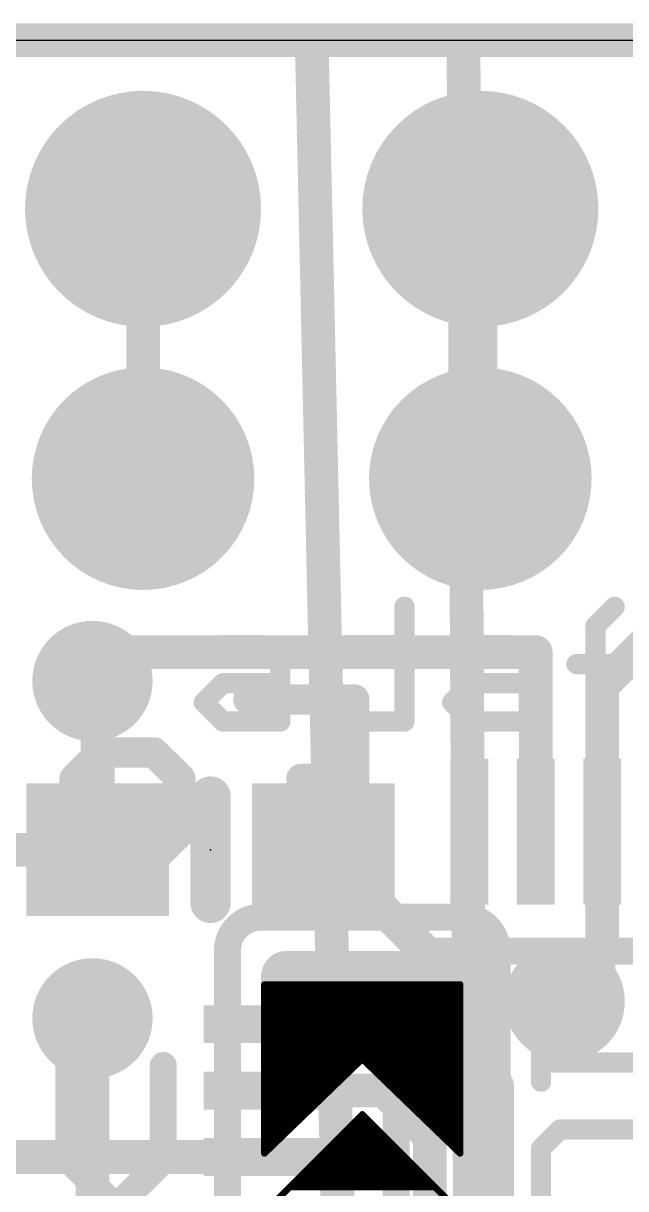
# Model space of a CAD drawing. Extents: x -11.9 to 58.8, y -5.3 to 30.8.
# Drawn here: x 15.61 to 20.14, y 14.21 to 22.99 of the extents above; entities that cross this region are included whole.
import ezdxf

# ---------------------------------------------------------------- set-up
doc = ezdxf.new("R2010")
doc.units = 0
for name, color, linetype in [('1', 12, 'CONTINUOUS'), ('16', 132, 'CONTINUOUS'), ('17', 110, 'CONTINUOUS'), ('18', 110, 'CONTINUOUS'), ('20', 53, 'CONTINUOUS'), ('21', 40, 'CONTINUOUS'), ('22', 6, 'CONTINUOUS'), ('23', 53, 'CONTINUOUS'), ('24', 53, 'CONTINUOUS'), ('47', 253, 'CONTINUOUS')]:
    doc.layers.add(name, color=color, linetype=linetype)

# ---------------------------------------------------------------- blocks, each defined once
blk = doc.blocks.new('RECT')
blk.add_solid([(-0.5, -0.5), (0.5, -0.5), (-0.5, 0.5), (0.5, 0.5)])
blk = doc.blocks.new('ROUNDP')
at = {"const_width": 0.5}
blk.add_lwpolyline([(0, -0.25, 1), (0, 0.25, 1), (0, -0.25)], format="xyb", dxfattribs=at)
blk = doc.blocks.new('RECT121920X243840R50')
at = {"const_width": 0.1905}
blk.add_lwpolyline([(0.2858, -0.5715), (0.2858, 0.5715, 0.4142), (0.1905, 0.6668), (-0.1905, 0.6668, 0.4142), (-0.2858, 0.5715), (-0.2858, -0.5715, 0.4142), (-0.1905, -0.6668), (0.1905, -0.6668, 0.4142)], format="xyb", close=True, dxfattribs=at)
blk.add_solid([(-0.2159, -0.5969), (0.2159, -0.5969), (-0.2159, 0.5969), (0.2159, 0.5969)])
blk = doc.blocks.new('ROUNDV')
at = {"const_width": 0.5}
blk.add_lwpolyline([(0, -0.25, 1), (0, 0.25, 1), (0, -0.25)], format="xyb", dxfattribs=at)

msp = doc.modelspace()

# ---------------------------------------------------------------- linework, layer by layer
at = {"layer": '1', "const_width": 0.254}
for points in [[(0, 22.86), (17.78, 22.86)], [(17.78, 22.86), (18.288, 0)], [(18.923, 22.86), (19.05, 0)], [(50.8, 22.86), (18.923, 22.86)], [(20.32, 18.3515), (19.967, 17.9985)], [(16.347, 18.252), (16.129, 18.034)], [(19.467, 18.252), (16.347, 18.252)], [(19.467, 16.9), (19.467, 18.252)], [(16.168, 17.995), (16.129, 18.034)], [(16.168, 17.995), (16.168, 16.764)], [(19.967, 17.9985), (19.967, 16.9)], [(19.967, 16.9), (19.967, 16.03)], [(15.174, 16.764), (16.168, 16.764)], [(18.796, 15.836), (17.868, 16.764)], [(19.967, 16.03), (19.939, 16.002)], [(19.939, 16.002), (19.939, 15.875)], [(19.939, 15.875), (19.685, 15.621)], [(18.796, 15.367), (18.796, 15.836)], [(19.177, 14.986), (18.796, 15.367)], [(19.177, 14.986), (19.177, 12.573)], [(17.517, 14.95), (18.324, 14.95)], [(18.324, 14.95), (18.669, 14.605)], [(18.669, 14.605), (18.669, 12.446)], [(17.517, 14.45), (15.102, 14.45)]]:
    msp.add_lwpolyline(points, dxfattribs=at)
at = {"layer": '1', "const_width": 0.127}
for points in [[(17.8435, 22.8614, 1), (17.7165, 22.8586)], [(17.78, 22.7965, 1), (17.78, 22.9235)], [(18.9865, 22.8604, 1), (18.8595, 22.8596)], [(18.923, 22.9235, 1), (18.923, 22.7965)], [(16.347, 18.3155, 1), (16.347, 18.1885)], [(16.3919, 18.2071, 1), (16.3021, 18.2969)], [(19.5305, 18.252, 1), (19.4035, 18.252)], [(19.467, 18.1885, 1), (19.467, 18.3155)], [(16.1739, 18.0789, 1), (16.0841, 17.9891)], [(16.0841, 18.0789, 1), (16.1739, 17.9891)], [(16.2315, 17.995, 1), (16.1045, 17.995)], [(16.1231, 17.9501, 1), (16.2129, 18.0399)], [(20.0305, 17.9985, 1), (19.9035, 17.9985)], [(19.9221, 18.0434, 1), (20.0119, 17.9536)], [(20.0305, 16.9, 1), (19.9035, 16.9)], [(19.4035, 16.9, 1), (19.5305, 16.9)], [(19.9035, 16.9, 1), (20.0305, 16.9)], [(16.168, 16.7005, 1), (16.168, 16.8275)], [(17.9129, 16.8089, 1), (17.8231, 16.7191)], [(16.1045, 16.764, 1), (16.2315, 16.764)], [(20.0119, 15.9851, 1), (19.9221, 16.0749)], [(20.0025, 16.002, 1), (19.8755, 16.002)], [(19.8941, 16.0469, 1), (19.9839, 15.9571)], [(19.9035, 16.03, 1), (20.0305, 16.03)], [(19.9839, 15.8301, 1), (19.8941, 15.9199)], [(18.8595, 15.836, 1), (18.7325, 15.836)], [(18.7511, 15.7911, 1), (18.8409, 15.8809)], [(19.8755, 15.875, 1), (20.0025, 15.875)], [(19.6401, 15.6659, 1), (19.7299, 15.5761)], [(18.8409, 15.4119, 1), (18.7511, 15.3221)], [(18.7325, 15.367, 1), (18.8595, 15.367)], [(19.2405, 14.986, 1), (19.1135, 14.986)], [(19.1321, 14.9411, 1), (19.2219, 15.0309)], [(17.517, 15.0135, 1), (17.517, 14.8865)], [(18.3689, 14.9949, 1), (18.2791, 14.9051)], [(18.324, 14.8865, 1), (18.324, 15.0135)], [(18.7325, 14.605, 1), (18.6055, 14.605)], [(18.6241, 14.5601, 1), (18.7139, 14.6499)], [(17.517, 14.3865, 1), (17.517, 14.5135)]]:
    msp.add_lwpolyline(points, format="xyb", dxfattribs=at)
at = {"layer": '16'}
for points, const_width in [([(0, 22.86), (50.8, 22.86)], 0.254), ([(16.51, 21.59), (16.51, 19.558)], 0.254), ([(19.05, 21.59), (19.05, 19.558)], 0.254), ([(17.4244, 14.478), (17.4244, 15.748)], 0.0508), ([(17.4244, 15.748), (18.8976, 15.748)], 0.0508), ([(17.4244, 15.6972), (18.8976, 15.6972)], 0.0508), ([(18.161, 15.621), (19.685, 15.621)], 0.254), ([(18.8976, 15.748), (18.8976, 14.478)], 0.0508), ([(16.129, 15.494), (16.129, 13.45)], 0.254), ([(17.4244, 15.6464), (18.8976, 15.6464)], 0.0508), ([(17.4244, 15.5956), (18.8976, 15.5956)], 0.0508), ([(17.4244, 15.5448), (18.8976, 15.5448)], 0.0508), ([(17.4244, 15.494), (18.8976, 15.494)], 0.0508), ([(17.4244, 15.4432), (18.8976, 15.4432)], 0.0508), ([(17.4244, 15.3924), (18.8976, 15.3924)], 0.0508), ([(17.4244, 15.3416), (18.8976, 15.3416)], 0.0508), ([(17.4244, 15.2908), (18.8976, 15.2908)], 0.0508), ([(17.4244, 15.24), (18.8976, 15.24)], 0.0508), ([(18.161, 15.1892), (17.4244, 14.478)], 0.0508), ([(17.4244, 15.1892), (18.8976, 15.1892)], 0.0508), ([(18.8976, 14.478), (18.161, 15.1892)], 0.0508), ([(17.4244, 15.1384), (18.1084, 15.1384)], 0.0508), ([(17.4244, 15.0876), (18.0558, 15.0876)], 0.0508), ([(18.2136, 15.1384), (18.8976, 15.1384)], 0.0508), ([(18.2662, 15.0876), (18.8976, 15.0876)], 0.0508), ([(17.4244, 15.0368), (18.0032, 15.0368)], 0.0508), ([(17.4244, 14.986), (17.9505, 14.986)], 0.0508), ([(18.3188, 15.0368), (18.8976, 15.0368)], 0.0508), ([(18.3715, 14.986), (18.8976, 14.986)], 0.0508), ([(17.4244, 14.9352), (17.8979, 14.9352)], 0.0508), ([(18.4241, 14.9352), (18.8976, 14.9352)], 0.0508), ([(17.4244, 14.8844), (17.8453, 14.8844)], 0.0508), ([(17.4244, 14.8336), (17.7927, 14.8336)], 0.0508), ([(18.4767, 14.8844), (18.8976, 14.8844)], 0.0508), ([(18.5293, 14.8336), (18.8976, 14.8336)], 0.0508), ([(17.4244, 14.7828), (17.7401, 14.7828)], 0.0508), ([(18.161, 14.7701), (17.4244, 14.0335)], 0.0508), ([(17.4244, 14.732), (17.6875, 14.732)], 0.0508), ([(18.1229, 14.732), (18.1991, 14.732)], 0.0508), ([(18.8976, 14.0335), (18.161, 14.7701)], 0.0508), ([(18.5819, 14.7828), (18.8976, 14.7828)], 0.0508), ([(18.6345, 14.732), (18.8976, 14.732)], 0.0508), ([(17.4244, 14.6812), (17.6349, 14.6812)], 0.0508), ([(17.4244, 14.6304), (17.5822, 14.6304)], 0.0508), ([(18.0213, 14.6304), (18.3007, 14.6304)], 0.0508), ([(18.0721, 14.6812), (18.2499, 14.6812)], 0.0508), ([(18.6871, 14.6812), (18.8976, 14.6812)], 0.0508), ([(18.7398, 14.6304), (18.8976, 14.6304)], 0.0508), ([(17.4244, 14.5796), (17.5296, 14.5796)], 0.0508), ([(17.9705, 14.5796), (18.3515, 14.5796)], 0.0508), ([(18.7924, 14.5796), (18.8976, 14.5796)], 0.0508), ([(17.4244, 14.5288), (17.477, 14.5288)], 0.0508), ([(17.8689, 14.478), (18.4531, 14.478)], 0.0508), ([(17.9197, 14.5288), (18.4023, 14.5288)], 0.0508), ([(18.845, 14.5288), (18.8976, 14.5288)], 0.0508), ([(17.7673, 14.3764), (18.5547, 14.3764)], 0.0508), ([(17.8181, 14.4272), (18.5039, 14.4272)], 0.0508), ([(17.7165, 14.3256), (18.6055, 14.3256)], 0.0508), ([(17.6149, 14.224), (18.7071, 14.224)], 0.0508), ([(17.6657, 14.2748), (18.6563, 14.2748)], 0.0508)]:
    msp.add_lwpolyline(points, dxfattribs=dict(at, const_width=const_width))
for points, const_width in [([(16.5735, 21.59, 1), (16.4465, 21.59)], 0.127), ([(19.1135, 21.59, 1), (18.9865, 21.59)], 0.127), ([(16.4465, 19.558, 1), (16.5735, 19.558)], 0.127), ([(18.9865, 19.558, 1), (19.1135, 19.558)], 0.127), ([(17.4371, 15.748, 1), (17.4117, 15.748)], 0.0254), ([(17.4244, 15.7607, 1), (17.4244, 15.7353)], 0.0254), ([(17.4244, 15.7099, 1), (17.4244, 15.6845)], 0.0254), ([(18.161, 15.6845, 1), (18.161, 15.5575)], 0.127), ([(18.9103, 15.748, 1), (18.8849, 15.748)], 0.0254), ([(18.8976, 15.7353, 1), (18.8976, 15.7607)], 0.0254), ([(18.8976, 15.6845, 1), (18.8976, 15.7099)], 0.0254), ([(19.685, 15.5575, 1), (19.685, 15.6845)], 0.127), ([(16.1925, 15.494, 1), (16.0655, 15.494)], 0.127), ([(17.4244, 15.6591, 1), (17.4244, 15.6337)], 0.0254), ([(17.4244, 15.6083, 1), (17.4244, 15.5829)], 0.0254), ([(18.8976, 15.6337, 1), (18.8976, 15.6591)], 0.0254), ([(18.8976, 15.5829, 1), (18.8976, 15.6083)], 0.0254), ([(17.4244, 15.5575, 1), (17.4244, 15.5321)], 0.0254), ([(18.8976, 15.5321, 1), (18.8976, 15.5575)], 0.0254), ([(17.4244, 15.5067, 1), (17.4244, 15.4813)], 0.0254), ([(17.4244, 15.4559, 1), (17.4244, 15.4305)], 0.0254), ([(18.8976, 15.4813, 1), (18.8976, 15.5067)], 0.0254), ([(18.8976, 15.4305, 1), (18.8976, 15.4559)], 0.0254), ([(17.4244, 15.4051, 1), (17.4244, 15.3797)], 0.0254), ([(17.4244, 15.3543, 1), (17.4244, 15.3289)], 0.0254), ([(18.8976, 15.3797, 1), (18.8976, 15.4051)], 0.0254), ([(18.8976, 15.3289, 1), (18.8976, 15.3543)], 0.0254), ([(17.4244, 15.3035, 1), (17.4244, 15.2781)], 0.0254), ([(18.8976, 15.2781, 1), (18.8976, 15.3035)], 0.0254), ([(17.4244, 15.2527, 1), (17.4244, 15.2273)], 0.0254), ([(17.4244, 15.2019, 1), (17.4244, 15.1765)], 0.0254), ([(18.1698, 15.1983, 1), (18.1522, 15.1801)], 0.0254), ([(18.1698, 15.1801, 1), (18.1522, 15.1983)], 0.0254), ([(18.8976, 15.2273, 1), (18.8976, 15.2527)], 0.0254), ([(18.8976, 15.1765, 1), (18.8976, 15.2019)], 0.0254), ([(17.4244, 15.1511, 1), (17.4244, 15.1257)], 0.0254), ([(17.4244, 15.1003, 1), (17.4244, 15.0749)], 0.0254), ([(18.0558, 15.0749, 1), (18.0558, 15.1003)], 0.0254), ([(18.1084, 15.1257, 1), (18.1084, 15.1511)], 0.0254), ([(18.2136, 15.1511, 1), (18.2136, 15.1257)], 0.0254), ([(18.2662, 15.1003, 1), (18.2662, 15.0749)], 0.0254), ([(18.8976, 15.1257, 1), (18.8976, 15.1511)], 0.0254), ([(18.8976, 15.0749, 1), (18.8976, 15.1003)], 0.0254), ([(17.4244, 15.0495, 1), (17.4244, 15.0241)], 0.0254), ([(17.4244, 14.9987, 1), (17.4244, 14.9733)], 0.0254), ([(17.9505, 14.9733, 1), (17.9505, 14.9987)], 0.0254), ([(18.0032, 15.0241, 1), (18.0032, 15.0495)], 0.0254), ([(18.3188, 15.0495, 1), (18.3188, 15.0241)], 0.0254), ([(18.3715, 14.9987, 1), (18.3715, 14.9733)], 0.0254), ([(18.8976, 15.0241, 1), (18.8976, 15.0495)], 0.0254), ([(18.8976, 14.9733, 1), (18.8976, 14.9987)], 0.0254), ([(17.4244, 14.9479, 1), (17.4244, 14.9225)], 0.0254), ([(17.8979, 14.9225, 1), (17.8979, 14.9479)], 0.0254), ([(18.4241, 14.9479, 1), (18.4241, 14.9225)], 0.0254), ([(18.8976, 14.9225, 1), (18.8976, 14.9479)], 0.0254), ([(17.4244, 14.8971, 1), (17.4244, 14.8717)], 0.0254), ([(17.4244, 14.8463, 1), (17.4244, 14.8209)], 0.0254), ([(17.7927, 14.8209, 1), (17.7927, 14.8463)], 0.0254), ([(17.8453, 14.8717, 1), (17.8453, 14.8971)], 0.0254), ([(18.4767, 14.8971, 1), (18.4767, 14.8717)], 0.0254), ([(18.5293, 14.8463, 1), (18.5293, 14.8209)], 0.0254), ([(18.8976, 14.8717, 1), (18.8976, 14.8971)], 0.0254), ([(18.8976, 14.8209, 1), (18.8976, 14.8463)], 0.0254), ([(17.4244, 14.7955, 1), (17.4244, 14.7701)], 0.0254), ([(17.4244, 14.7447, 1), (17.4244, 14.7193)], 0.0254), ([(17.6875, 14.7193, 1), (17.6875, 14.7447)], 0.0254), ([(17.7401, 14.7701, 1), (17.7401, 14.7955)], 0.0254), ([(18.1229, 14.7447, 1), (18.1229, 14.7193)], 0.0254), ([(18.17, 14.7791, 1), (18.152, 14.7611)], 0.0254), ([(18.17, 14.7611, 1), (18.152, 14.7791)], 0.0254), ([(18.1991, 14.7193, 1), (18.1991, 14.7447)], 0.0254), ([(18.5819, 14.7955, 1), (18.5819, 14.7701)], 0.0254), ([(18.6345, 14.7447, 1), (18.6345, 14.7193)], 0.0254), ([(18.8976, 14.7701, 1), (18.8976, 14.7955)], 0.0254), ([(18.8976, 14.7193, 1), (18.8976, 14.7447)], 0.0254), ([(17.4244, 14.6939, 1), (17.4244, 14.6685)], 0.0254), ([(17.4244, 14.6431, 1), (17.4244, 14.6177)], 0.0254), ([(17.5822, 14.6177, 1), (17.5822, 14.6431)], 0.0254), ([(17.6349, 14.6685, 1), (17.6349, 14.6939)], 0.0254), ([(18.0213, 14.6431, 1), (18.0213, 14.6177)], 0.0254), ([(18.0721, 14.6939, 1), (18.0721, 14.6685)], 0.0254), ([(18.2499, 14.6685, 1), (18.2499, 14.6939)], 0.0254), ([(18.3007, 14.6177, 1), (18.3007, 14.6431)], 0.0254), ([(18.6871, 14.6939, 1), (18.6871, 14.6685)], 0.0254), ([(18.7398, 14.6431, 1), (18.7398, 14.6177)], 0.0254), ([(18.8976, 14.6685, 1), (18.8976, 14.6939)], 0.0254), ([(18.8976, 14.6177, 1), (18.8976, 14.6431)], 0.0254), ([(17.4244, 14.5923, 1), (17.4244, 14.5669)], 0.0254), ([(17.5296, 14.5669, 1), (17.5296, 14.5923)], 0.0254), ([(17.9705, 14.5923, 1), (17.9705, 14.5669)], 0.0254), ([(18.3515, 14.5669, 1), (18.3515, 14.5923)], 0.0254), ([(18.7924, 14.5923, 1), (18.7924, 14.5669)], 0.0254), ([(18.8976, 14.5669, 1), (18.8976, 14.5923)], 0.0254), ([(17.4244, 14.5415, 1), (17.4244, 14.5161)], 0.0254), ([(17.4156, 14.4871, 1), (17.4332, 14.4689)], 0.0254), ([(17.4117, 14.478, 1), (17.4371, 14.478)], 0.0254), ([(17.477, 14.5161, 1), (17.477, 14.5415)], 0.0254), ([(17.8689, 14.4907, 1), (17.8689, 14.4653)], 0.0254), ([(17.9197, 14.5415, 1), (17.9197, 14.5161)], 0.0254), ([(18.4023, 14.5161, 1), (18.4023, 14.5415)], 0.0254), ([(18.4531, 14.4653, 1), (18.4531, 14.4907)], 0.0254), ([(18.845, 14.5415, 1), (18.845, 14.5161)], 0.0254), ([(18.8849, 14.478, 1), (18.9103, 14.478)], 0.0254), ([(18.8888, 14.4689, 1), (18.9064, 14.4871)], 0.0254), ([(18.8976, 14.5161, 1), (18.8976, 14.5415)], 0.0254), ([(17.7673, 14.3891, 1), (17.7673, 14.3637)], 0.0254), ([(17.8181, 14.4399, 1), (17.8181, 14.4145)], 0.0254), ([(18.5039, 14.4145, 1), (18.5039, 14.4399)], 0.0254), ([(18.5547, 14.3637, 1), (18.5547, 14.3891)], 0.0254), ([(17.7165, 14.3383, 1), (17.7165, 14.3129)], 0.0254), ([(18.6055, 14.3129, 1), (18.6055, 14.3383)], 0.0254), ([(17.6149, 14.2367, 1), (17.6149, 14.2113)], 0.0254), ([(17.6657, 14.2875, 1), (17.6657, 14.2621)], 0.0254), ([(18.6563, 14.2621, 1), (18.6563, 14.2875)], 0.0254), ([(18.7071, 14.2113, 1), (18.7071, 14.2367)], 0.0254)]:
    msp.add_lwpolyline(points, format="xyb", dxfattribs=dict(at, const_width=const_width))
at = {"layer": '20'}
msp.add_line((2.54, 22.86), (48.26, 22.86), dxfattribs=at)
at = {"layer": '21'}
for points, const_width in [([(18.4789, 18.5935), (18.4789, 17.7292)], 0.1524), ([(19.9178, 18.4495), (20.0619, 18.5935)], 0.1524), ([(19.9178, 17.7292), (19.9178, 18.4495)], 0.1524), ([(17.1113, 18.3054), (17.3994, 18.3054)], 0.1524), ([(17.3994, 18.3054), (17.5434, 18.1614)], 0.1524), ([(17.9027, 18.1614), (18.0468, 18.3054)], 0.1524), ([(18.0468, 18.3054), (18.4789, 18.3054)], 0.1524), ([(18.9823, 18.3054), (19.2704, 18.3054)], 0.1524), ([(19.2704, 18.3054), (19.4145, 18.1614)], 0.1524), ([(17.5434, 18.1614), (17.5434, 17.7292)], 0.1524), ([(17.9027, 17.8733), (17.9027, 18.1614)], 0.1524), ([(19.4145, 18.1614), (19.4145, 17.7292)], 0.1524), ([(19.7738, 18.1614), (20.0619, 18.1614)], 0.1524), ([(16.9672, 17.8733), (17.1113, 18.0173)], 0.1524), ([(17.1113, 18.0173), (17.5434, 18.0173)], 0.1524), ([(18.8382, 17.8733), (18.9823, 18.0173)], 0.1524), ([(18.9823, 18.0173), (19.4145, 18.0173)], 0.1524), ([(17.1113, 17.7292), (16.9672, 17.8733)], 0.1524), ([(18.0468, 17.7292), (17.9027, 17.8733)], 0.1524), ([(18.9823, 17.7292), (18.8382, 17.8733)], 0.1524), ([(17.5434, 17.7292), (17.1113, 17.7292)], 0.1524), ([(18.4789, 17.7292), (18.0468, 17.7292)], 0.1524), ([(19.4145, 17.7292), (18.9823, 17.7292)], 0.1524), ([(17.018, 16.364), (17.018, 17.164)], 0.3048), ([(18.717, 16), (18.417, 15.7)], 0.2032), ([(24.717, 16), (18.717, 16)], 0.2032), ([(18.417, 15.7), (18.417, 9.7)], 0.2032)]:
    msp.add_lwpolyline(points, dxfattribs=dict(at, const_width=const_width))
for points, const_width in [([(18.517, 18.5935, 1), (18.4408, 18.5935)], 0.0762), ([(20.0888, 18.5666, 1), (20.0349, 18.6205)], 0.0762), ([(19.9559, 18.4495, 1), (19.8797, 18.4495)], 0.0762), ([(19.8909, 18.4764, 1), (19.9448, 18.4225)], 0.0762), ([(17.1113, 18.3435, 1), (17.1113, 18.2673)], 0.0762), ([(17.4263, 18.3324, 1), (17.3724, 18.2785)], 0.0762), ([(17.3994, 18.2673, 1), (17.3994, 18.3435)], 0.0762), ([(18.0468, 18.3435, 1), (18.0468, 18.2673)], 0.0762), ([(18.0737, 18.2785, 1), (18.0198, 18.3324)], 0.0762), ([(18.4789, 18.2673, 1), (18.4789, 18.3435)], 0.0762), ([(18.9823, 18.3435, 1), (18.9823, 18.2673)], 0.0762), ([(19.2973, 18.3324, 1), (19.2435, 18.2785)], 0.0762), ([(19.2704, 18.2673, 1), (19.2704, 18.3435)], 0.0762), ([(17.5815, 18.1614, 1), (17.5053, 18.1614)], 0.0762), ([(17.5165, 18.1344, 1), (17.5704, 18.1883)], 0.0762), ([(17.9408, 18.1614, 1), (17.8646, 18.1614)], 0.0762), ([(17.8758, 18.1883, 1), (17.9297, 18.1344)], 0.0762), ([(19.4526, 18.1614, 1), (19.3764, 18.1614)], 0.0762), ([(19.3875, 18.1344, 1), (19.4414, 18.1883)], 0.0762), ([(19.7738, 18.1995, 1), (19.7738, 18.1233)], 0.0762), ([(20.0619, 18.1233, 1), (20.0619, 18.1995)], 0.0762), ([(17.1113, 18.0554, 1), (17.1113, 17.9792)], 0.0762), ([(17.1382, 17.9904, 1), (17.0843, 18.0443)], 0.0762), ([(17.5434, 17.9792, 1), (17.5434, 18.0554)], 0.0762), ([(18.9823, 18.0554, 1), (18.9823, 17.9792)], 0.0762), ([(19.0092, 17.9904, 1), (18.9554, 18.0443)], 0.0762), ([(19.4145, 17.9792, 1), (19.4145, 18.0554)], 0.0762), ([(16.9941, 17.9002, 1), (16.9403, 17.8463)], 0.0762), ([(16.9403, 17.9002, 1), (16.9941, 17.8463)], 0.0762), ([(17.9297, 17.9002, 1), (17.8758, 17.8463)], 0.0762), ([(17.8646, 17.8733, 1), (17.9408, 17.8733)], 0.0762), ([(18.8652, 17.9002, 1), (18.8113, 17.8463)], 0.0762), ([(18.8113, 17.9002, 1), (18.8652, 17.8463)], 0.0762), ([(17.1113, 17.7673, 1), (17.1113, 17.6911)], 0.0762), ([(17.0843, 17.7023, 1), (17.1382, 17.7561)], 0.0762), ([(17.5053, 17.7292, 1), (17.5815, 17.7292)], 0.0762), ([(17.5434, 17.6911, 1), (17.5434, 17.7673)], 0.0762), ([(18.0468, 17.7673, 1), (18.0468, 17.6911)], 0.0762), ([(18.0198, 17.7023, 1), (18.0737, 17.7561)], 0.0762), ([(18.4408, 17.7292, 1), (18.517, 17.7292)], 0.0762), ([(18.4789, 17.6911, 1), (18.4789, 17.7673)], 0.0762), ([(18.9823, 17.7673, 1), (18.9823, 17.6911)], 0.0762), ([(18.9554, 17.7023, 1), (19.0092, 17.7561)], 0.0762), ([(19.3764, 17.7292, 1), (19.4526, 17.7292)], 0.0762), ([(19.4145, 17.6911, 1), (19.4145, 17.7673)], 0.0762), ([(19.8797, 17.7292, 1), (19.9559, 17.7292)], 0.0762), ([(17.0942, 17.164, 1), (16.9418, 17.164)], 0.1524), ([(16.9418, 16.364, 1), (17.0942, 16.364)], 0.1524), ([(18.717, 16.0508, 1), (18.717, 15.9492)], 0.1016), ([(18.7529, 15.9641, 1), (18.6811, 16.0359)], 0.1016), ([(18.4678, 15.7, 1), (18.3662, 15.7)], 0.1016), ([(18.3811, 15.7359, 1), (18.4529, 15.6641)], 0.1016)]:
    msp.add_lwpolyline(points, format="xyb", dxfattribs=dict(at, const_width=const_width))
at = {"layer": '22'}
for points, const_width in [([(17.3039, 17.9525, 1), (17.3039, 17.8382)], 0.1143), ([(18.1576, 17.8953, 1), (18.0433, 17.8953)], 0.1143), ([(18.1005, 17.8382, 1), (18.1005, 17.9525)], 0.1143), ([(16.1933, 17.5542, 1), (16.1933, 17.4399)], 0.1143), ([(16.2338, 17.4566, 1), (16.1529, 17.5375)], 0.1143), ([(16.632, 17.5375, 1), (16.5512, 17.4566)], 0.1143), ([(16.5916, 17.4399, 1), (16.5916, 17.5542)], 0.1143), ([(15.9538, 17.3383, 1), (16.0346, 17.2575)], 0.1143), ([(16.0514, 17.2979, 1), (15.9371, 17.2979)], 0.1143), ([(16.8479, 17.2979, 1), (16.7336, 17.2979)], 0.1143), ([(16.7503, 17.2575, 1), (16.8312, 17.3383)], 0.1143), ([(17.7022, 17.3551, 1), (17.7022, 17.2408)], 0.1143), ([(18.1005, 17.2408, 1), (18.1005, 17.3551)], 0.1143), ([(15.9942, 17.1559, 1), (15.9942, 17.0416)], 0.1143), ([(16.7908, 17.0416, 1), (16.7908, 17.1559)], 0.1143), ([(15.9371, 17.0988, 1), (16.0514, 17.0988)], 0.1143), ([(16.7336, 16.8996, 1), (16.8479, 16.8996)], 0.1143), ([(16.8312, 16.8592, 1), (16.7503, 16.94)], 0.1143), ([(16.1933, 16.7577, 1), (16.1933, 16.6434)], 0.1143), ([(16.5512, 16.7409, 1), (16.632, 16.6601)], 0.1143), ([(16.5916, 16.6434, 1), (16.5916, 16.7577)], 0.1143), ([(18.0433, 16.7005, 1), (18.1576, 16.7005)], 0.1143), ([(17.399, 16.256, 0.4142), (17.145, 16.002)], 0.2032), ([(17.399, 16.3068, 1), (17.399, 16.2052)], 0.1016), ([(17.399, 16.2052, 1), (17.399, 16.3068)], 0.1016), ([(19.177, 16.002, 0.4142), (18.923, 16.256)], 0.2032), ([(18.923, 16.3068, 1), (18.923, 16.2052)], 0.1016), ([(18.923, 16.2052, 1), (18.923, 16.3068)], 0.1016), ([(17.1958, 16.002, 1), (17.0942, 16.002)], 0.1016), ([(19.2278, 16.002, 1), (19.1262, 16.002)], 0.1016), ([(17.0942, 16.002, 1), (17.1958, 16.002)], 0.1016), ([(19.1262, 16.002, 1), (19.2278, 16.002)], 0.1016), ([(19.5453, 15.305, 1), (19.4691, 15.305)], 0.0762), ([(16.0014, 15.1393, 1), (15.8998, 15.1393)], 0.1016), ([(16.7132, 15.1393, 1), (16.6116, 15.1393)], 0.1016), ([(19.5072, 15.1991, 1), (19.5072, 15.1229)], 0.0762), ([(19.4691, 15.0169, 1), (19.5453, 15.0169)], 0.0762), ([(19.6513, 14.6957, 1), (19.6513, 14.6195)], 0.0762), ([(19.6782, 14.6307, 1), (19.6243, 14.6846)], 0.0762), ([(19.5453, 14.5136, 1), (19.4691, 14.5136)], 0.0762), ([(19.4803, 14.5405, 1), (19.5341, 14.4866)], 0.0762), ([(15.9865, 14.4634, 1), (15.9147, 14.3916)], 0.1016), ([(16.6983, 14.3916, 1), (16.6265, 14.4634)], 0.1016), ([(15.8998, 14.4275, 1), (16.0014, 14.4275)], 0.1016), ([(16.6116, 14.4275, 1), (16.7132, 14.4275)], 0.1016)]:
    msp.add_lwpolyline(points, format="xyb", dxfattribs=dict(at, const_width=const_width))
for points, const_width in [([(18.1005, 17.8953), (17.3039, 17.8953)], 0.2286), ([(18.1005, 16.7005), (18.1005, 17.8953)], 0.2286), ([(16.1933, 17.497), (15.9942, 17.2979)], 0.2286), ([(16.5916, 17.497), (16.1933, 17.497)], 0.2286), ([(16.7908, 17.2979), (16.5916, 17.497)], 0.2286), ([(15.9942, 17.2979), (15.9942, 17.0988)], 0.2286), ([(16.7908, 16.8996), (16.7908, 17.2979)], 0.2286), ([(18.1005, 17.2979), (17.7022, 17.2979)], 0.2286), ([(15.9942, 17.0988), (16.7908, 17.0988)], 0.2286), ([(16.5916, 16.7005), (16.7908, 16.8996)], 0.2286), ([(16.1933, 16.7005), (16.5916, 16.7005)], 0.2286), ([(17.399, 16.256), (18.923, 16.256)], 0.2032), ([(17.145, 16.002), (17.145, 13.208)], 0.2032), ([(19.177, 13.208), (19.177, 16.002)], 0.2032), ([(19.5072, 15.0169), (19.5072, 15.305)], 0.1524), ([(15.9506, 14.4275), (15.9506, 15.1393)], 0.2032), ([(16.6624, 15.1393), (16.6624, 14.4275)], 0.2032), ([(19.5072, 15.161), (20.3715, 15.161)], 0.1524), ([(19.5072, 14.5136), (19.6513, 14.6576)], 0.1524), ([(19.6513, 14.6576), (20.2275, 14.6576)], 0.1524), ([(19.5072, 14.0814), (19.5072, 14.5136)], 0.1524), ([(16.3065, 14.0716), (15.9506, 14.4275)], 0.2032), ([(16.6624, 14.4275), (16.3065, 14.0716)], 0.2032)]:
    msp.add_lwpolyline(points, dxfattribs=dict(at, const_width=const_width))
at = {"layer": '23'}
msp.add_point((17.018, 16.764), dxfattribs=at)
at = {"layer": '24'}
msp.add_point((18.161, 14.605), dxfattribs=at)
at = {"layer": '47', "const_width": 0.13}
msp.add_lwpolyline([(27.432, 22.86), (-11.475, 22.86)], dxfattribs=at)

# ---------------------------------------------------------------- block references
at = {"layer": '1', "rotation": 90}
for p, xscale, yscale in [((18.967, 16.9), 1.1, 0.285), ((19.467, 16.9), 1.1, 0.285), ((19.967, 16.9), 1.1, 0.285), ((17.517, 15.45), 0.285, 1.1), ((17.517, 14.95), 0.285, 1.1), ((17.517, 14.45), 0.285, 1.1)]:
    msp.add_blockref('RECT', p, dxfattribs=dict(at, xscale=xscale, yscale=yscale))
at = {"layer": '1', "xscale": 1.075, "rotation": 180}
for p in [(16.168, 16.764), (17.868, 16.764)]:
    msp.add_blockref('RECT', p, dxfattribs=at)
at = {"layer": '16', "rotation": 90}
msp.add_blockref('RECT121920X243840R50', (18.161, 15.621), dxfattribs=at)
at = {"layer": '17', "xscale": 1.778, "yscale": 1.778}
for p in [(16.51, 21.59), (16.51, 21.59), (19.05, 21.59), (19.05, 21.59)]:
    msp.add_blockref('ROUNDP', p, dxfattribs=at)
at = {"layer": '17', "xscale": 1.6764, "yscale": 1.6764, "rotation": 90}
for p in [(16.51, 19.558), (16.51, 19.558), (19.05, 19.558), (19.05, 19.558)]:
    msp.add_blockref('ROUNDP', p, dxfattribs=at)
at = {"layer": '18', "xscale": 0.9064, "yscale": 0.9064}
for p in [(16.129, 18.034), (16.129, 18.034), (19.685, 15.621), (19.685, 15.621), (16.129, 15.494), (16.129, 15.494)]:
    msp.add_blockref('ROUNDV', p, dxfattribs=at)

doc.saveas('drawing.dxf')
